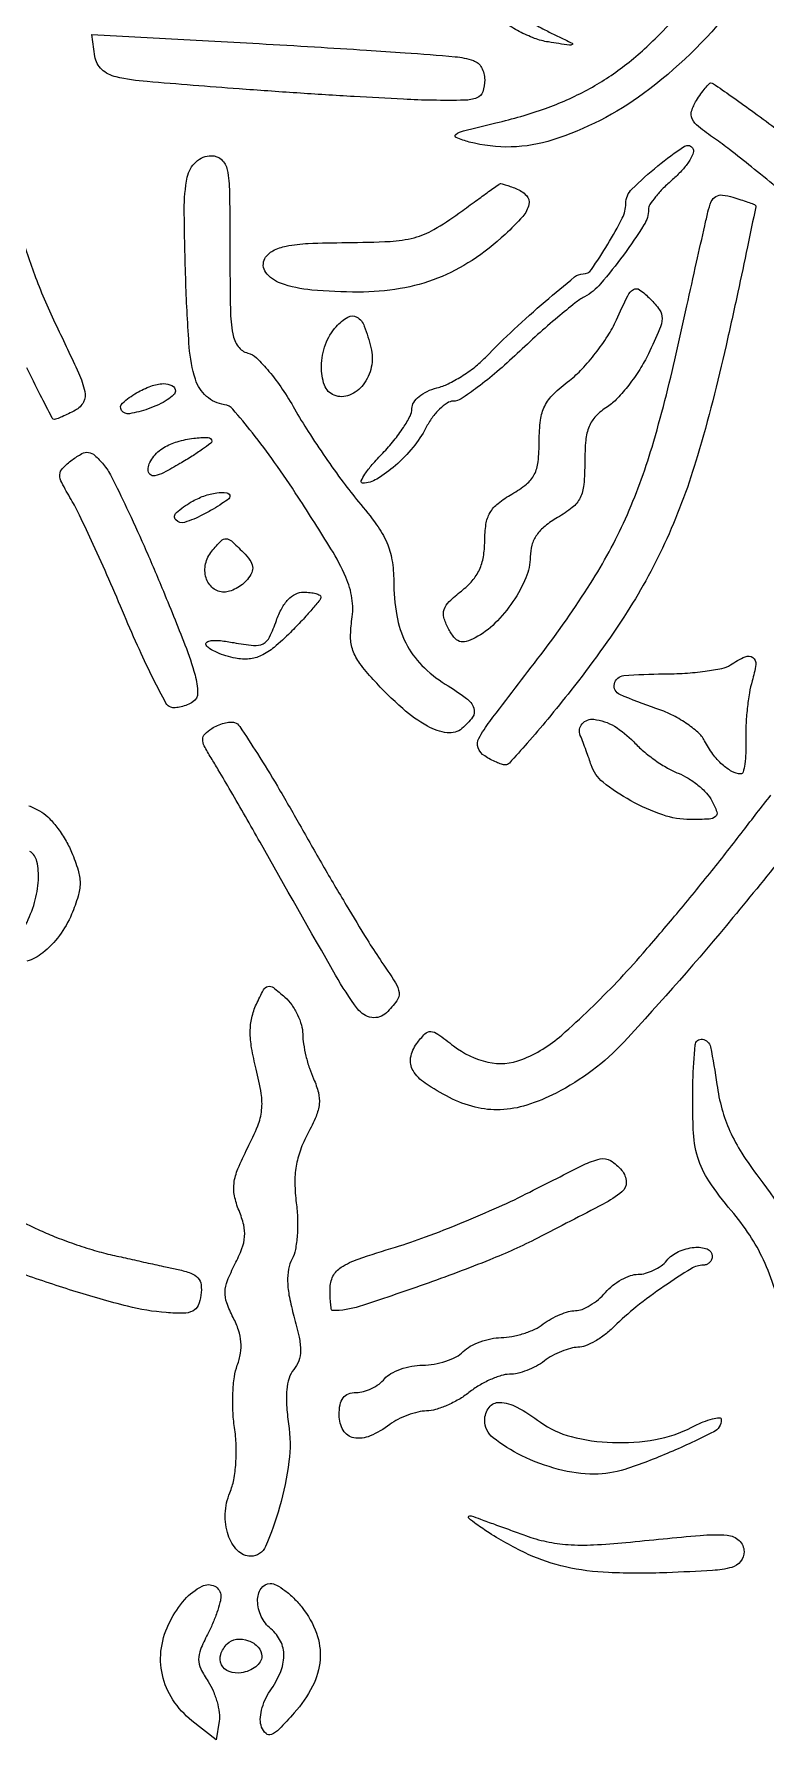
# Model space of a CAD drawing. Header units: millimetres. Extents: x 56222 to 3066687, y -650199 to -121287.
# Drawn here: x 137804.58 to 137806.74, y -183397.72 to -183392.68 of the extents above; entities that cross this region are included whole.
import ezdxf

# ---------------------------------------------------------------- set-up
doc = ezdxf.new("R2010")
doc.units = ezdxf.units.MM
doc.header["$MEASUREMENT"] = 0

msp = doc.modelspace()

# ---------------------------------------------------------------- linework, layer by layer
at = {"transparency": 33554630}
for points in [[(137806.6377, -183392.6019, -0.06629), (137806.3775, -183392.8536, -0.081516), (137806.1092, -183392.9912, -0.143965), (137805.8623, -183392.9974, -0.029781), (137805.8236, -183392.9845, -0.592703), (137805.8224, -183392.9747, -0.094675), (137805.8454, -183392.9641, -0.003321), (137805.9411, -183392.9409, 0.027542), (137806.0874, -183392.898, 0.038686), (137806.2117, -183392.8427, 0.040635), (137806.3213, -183392.7714, 0.035513), (137806.4234, -183392.6803, 0.037146), (137806.5786, -183392.4947, 0.021533)], [(137806.7681, -183393.1296, 0.004265), (137806.6965, -183393.071, 0.004266), (137806.6317, -183393.0197, 0.0139), (137806.5875, -183392.9874, -0.017171), (137806.5398, -183392.9519, -0.112781), (137806.5213, -183392.9288, -0.188005), (137806.5195, -183392.9058, -0.065903), (137806.5335, -183392.875, -0.01333), (137806.5468, -183392.855, -0.01929), (137806.5597, -183392.838, -0.015324), (137806.571, -183392.8251, -0.208127), (137806.5766, -183392.8226, -0.153042), (137806.5839, -183392.8249, -0.001137), (137806.6363, -183392.8615, -0.004124), (137806.6961, -183392.9042, -0.002617), (137806.7652, -183392.955, -0.007633)], [(137804.5358, -183393.2621, 0.026127), (137804.58, -183393.3979, 0.02009), (137804.6417, -183393.541, -0.004186), (137804.7071, -183393.6802, -0.052445), (137804.7257, -183393.7352, -0.177344), (137804.7215, -183393.7667, -0.15072), (137804.6978, -183393.7907, -0.008573), (137804.6776, -183393.8011, -0.011174), (137804.6587, -183393.8098, -0.008931), (137804.6427, -183393.8165, -0.09445), (137804.6358, -183393.8178, -0.280317), (137804.6294, -183393.8139, -0.001437), (137804.594, -183393.745, -0.005707), (137804.5543, -183393.665, -0.003516)], [(137806.9572, -183394.8969, -0.007957), (137806.6417, -183395.2911, -0.014456), (137806.3197, -183395.6585, -0.087831), (137806.1187, -183395.8103, -0.041302), (137806.0322, -183395.8458, -0.06639), (137805.9539, -183395.8596, -0.071779), (137805.8791, -183395.8519, -0.058086), (137805.8036, -183395.8234, -0.028649), (137805.7318, -183395.7809, -0.10886), (137805.696, -183395.7434, -0.181992), (137805.6889, -183395.7056, -0.114631), (137805.7068, -183395.6638, -0.034061), (137805.731, -183395.635, -0.219829), (137805.7483, -183395.6283, -0.140282), (137805.7692, -183395.6357, -0.011679), (137805.8158, -183395.6706, 0.111813), (137805.9168, -183395.7186, 0.149688), (137806.0175, -183395.711, 0.087747), (137806.1353, -183395.639, 0.02174), (137806.2989, -183395.4814, 0.0114), (137806.3759, -183395.3966, 0.004842), (137806.4754, -183395.2798, 0.004787), (137806.5792, -183395.1529, 0.006254), (137806.6716, -183395.0349, -0.004445), (137806.7537, -183394.9292, -0.007014)], [(137804.5598, -183394.9603, -0.02501), (137804.5921, -183394.9756, -0.073507), (137804.6163, -183394.9936, -0.031704), (137804.643, -183395.0238, -0.030514), (137804.6677, -183395.0602, -0.035346), (137804.6866, -183395.0976, -0.025078), (137804.7058, -183395.151, -0.074006), (137804.7116, -183395.1895, -0.074006), (137804.7058, -183395.2281, -0.025078), (137804.6866, -183395.2815, -0.061005), (137804.6506, -183395.3446, -0.064932), (137804.6012, -183395.3957, -0.092209), (137804.5547, -183395.4204, -0.342905)], [(137804.5508, -183395.3123, 0.049208), (137804.5771, -183395.2467, 0.056636), (137804.5884, -183395.1803, 0.067094), (137804.5841, -183395.1254, 0.203972), (137804.5629, -183395.0954, -0.131867)], [(137806.7652, -183396.39, 0.032127), (137806.7316, -183396.3033, 0.037699), (137806.6911, -183396.2306, 0.02902), (137806.6366, -183396.1578, -0.026915), (137806.5702, -183396.0699, -0.076592), (137806.5376, -183396.0007, -0.06335), (137806.5242, -183395.9177, -0.014344), (137806.5234, -183395.7746, -0.018356), (137806.5298, -183395.668, -0.427651), (137806.5513, -183395.6511, -0.316841), (137806.5752, -183395.6737, -0.016103), (137806.5941, -183395.7847, 0.032866), (137806.6089, -183395.857, 0.038917), (137806.6326, -183395.9226, 0.0357), (137806.6679, -183395.9881, 0.021603), (137806.7184, -183396.0604, -0.041196), (137806.8797, -183396.3117, -0.050081)], [(137804.5213, -183396.1827, -0.007016), (137804.5876, -183396.2136, 0.019049), (137804.6349, -183396.2343, 0.010586), (137804.6938, -183396.256, 0.010546), (137804.7545, -183396.2755, 0.016755), (137804.8073, -183396.2893, 0.000796), (137804.8583, -183396.3007, 0.000633), (137804.9134, -183396.3129, 0.000639), (137804.9645, -183396.3241, 0.001607), (137805.0017, -183396.3321, -0.036195), (137805.0392, -183396.3428, -0.123356), (137805.06, -183396.357, -0.15262), (137805.0693, -183396.3774, -0.065829), (137805.069, -183396.4076, -0.066848), (137805.0603, -183396.4384, -0.175011), (137805.0448, -183396.4548, -0.115797), (137805.0176, -183396.4615, -0.021994), (137804.9664, -183396.4596, -0.041963), (137804.8521, -183396.4408, -0.01435), (137804.6905, -183396.395, -0.009656), (137804.5327, -183396.342, -0.134483)]]:
    msp.add_lwpolyline(points, format="xyb", dxfattribs=at)
for points in [[(137806.1229, -183392.6841, -0.003351), (137806.1664, -183392.7053, -0.580366), (137806.1666, -183392.7095, -0.183634), (137806.1587, -183392.7112, -0.001581), (137806.096, -183392.7016, -0.050918), (137806.055, -183392.6908, -0.03188), (137806.0098, -183392.6705, -0.031806), (137805.9673, -183392.6444, -0.049047), (137805.9346, -183392.6162), (137805.8674, -183392.5457), (137805.9615, -183392.5987, 0.003826), (137806.0025, -183392.6214, 0.002899), (137806.0478, -183392.6457, 0.00293), (137806.0906, -183392.668, 0.006815)], [(137805.6724, -183392.7333, -0.004664), (137805.82, -183392.7451, -0.059532), (137805.8742, -183392.7566, -0.188907), (137805.8986, -183392.7772, -0.124801), (137805.9078, -183392.8132, -0.081187), (137805.9019, -183392.8487, -0.22173), (137805.8848, -183392.8667, -0.089857), (137805.8481, -183392.8739, -0.007952), (137805.7531, -183392.8739, -0.008687), (137805.6676, -183392.871, -0.001924), (137805.5214, -183392.863, -0.001999), (137805.3525, -183392.8524, -0.001926), (137805.1815, -183392.8403, -0.002185), (137804.9098, -183392.8188, -0.034535), (137804.8182, -183392.8048, -0.130166), (137804.7756, -183392.7826, -0.174589), (137804.7555, -183392.7444), (137804.7463, -183392.6797), (137805.0917, -183392.6981, -0.001003), (137805.2411, -183392.7064, -0.000765), (137805.4047, -183392.7161, -0.000773), (137805.558, -183392.7256, -0.001819)], [(137806.463, -183393.1086, 0.020151), (137806.4358, -183393.1339, 0.025288), (137806.4128, -183393.1597, 0.024842), (137806.3961, -183393.1826, 0.145862), (137806.3919, -183393.1967, -0.142364), (137806.3786, -183393.2425, -0.016494), (137806.3177, -183393.3318, -0.018996), (137806.2505, -183393.4167, -0.092831), (137806.2029, -183393.455, 0.044977), (137806.1749, -183393.4734, 0.007018), (137806.1236, -183393.5155, 0.007763), (137806.0643, -183393.5671, 0.006694), (137806.0037, -183393.6231, -0.012502), (137805.9438, -183393.6771, -0.016878), (137805.8869, -183393.7226, -0.013932), (137805.8379, -183393.757, -0.1474), (137805.8148, -183393.764, 0.146237), (137805.7965, -183393.7695, 0.048072), (137805.7744, -183393.7872, 0.043084), (137805.7524, -183393.8128, 0.037103), (137805.7338, -183393.8431, -0.053172), (137805.6959, -183393.9004, -0.041001), (137805.6436, -183393.9542, -0.041797), (137805.5892, -183393.9941, -0.138388), (137805.5468, -183394.0061, -0.538473), (137805.5428, -183393.9999, -0.047045), (137805.5536, -183393.98, -0.029858), (137805.5754, -183393.9515, -0.014335), (137805.6066, -183393.9174, 0.022113), (137805.6395, -183393.8803, 0.02565), (137805.6673, -183393.8422, 0.025951), (137805.6872, -183393.808, 0.119306), (137805.6926, -183393.7858, -0.145355), (137805.698, -183393.7677, -0.07576), (137805.7138, -183393.75, -0.063266), (137805.7376, -183393.7349, -0.048983), (137805.7665, -183393.7247, 0.05335), (137805.7999, -183393.7125, 0.02641), (137805.8393, -183393.6906, 0.025865), (137805.8781, -183393.6632, 0.034294), (137805.9102, -183393.6343, -0.012429), (137805.9947, -183393.5512, -0.011083), (137806.0865, -183393.4691, -0.00542), (137806.1731, -183393.3966, -0.173227), (137806.1987, -183393.3875, 0.247402), (137806.2231, -183393.3746, 0.013727), (137806.2714, -183393.2998, 0.018425), (137806.3143, -183393.2229, 0.116292), (137806.3249, -183393.1796, -0.19768), (137806.343, -183393.1368, -0.024671), (137806.4195, -183393.0681, -0.024566), (137806.4986, -183393.01, -0.485404), (137806.5235, -183393.0182, -0.193862), (137806.523, -183393.0335, -0.042971), (137806.5101, -183393.0568, -0.038632), (137806.4894, -183393.083, -0.028931)], [(137805.1546, -183393.3227, 0.004091), (137805.156, -183393.4932, 0.039709), (137805.1629, -183393.5651, 0.115334), (137805.1787, -183393.602, 0.171811), (137805.2075, -183393.6215, -0.130422), (137805.2332, -183393.636, -0.024884), (137805.27, -183393.6758, -0.025018), (137805.3093, -183393.7279, -0.020724), (137805.3459, -183393.7869, 0.013781), (137805.3862, -183393.8539, 0.008633), (137805.4368, -183393.9301, 0.008663), (137805.4893, -183394.0035, 0.015609), (137805.5351, -183394.0615, -0.018949), (137805.5882, -183394.1294, -0.052085), (137805.6184, -183394.1821, -0.063504), (137805.6337, -183394.2335, -0.040754), (137805.6388, -183394.2957, 0.043571), (137805.6477, -183394.3975, 0.072536), (137805.6746, -183394.479, 0.078384), (137805.7219, -183394.5452, 0.060201), (137805.7913, -183394.6007, -0.020057), (137805.8538, -183394.6428, -0.145589), (137805.8754, -183394.6714, -0.249509), (137805.8718, -183394.6986, -0.064769), (137805.8406, -183394.7322, -0.210961), (137805.7969, -183394.7446, -0.091738), (137805.7384, -183394.7251, -0.05694), (137805.6654, -183394.6732, -0.022809), (137805.578, -183394.5871, -0.026604), (137805.5385, -183394.5395, -0.075683), (137805.5182, -183394.5015, -0.084283), (137805.5114, -183394.4617, -0.038674), (137805.5153, -183394.409, 0.075332), (137805.5154, -183394.3469, 0.066529), (137805.4975, -183394.2847, 0.034641), (137805.4532, -183394.2004, 0.005947), (137805.3564, -183394.0476, 0.009903), (137805.2868, -183393.9449, 0.014324), (137805.2209, -183393.8573, 0.009908), (137805.1632, -183393.7879, 0.179917), (137805.1384, -183393.7743, -0.146173), (137805.0854, -183393.7496, -0.135331), (137805.0526, -183393.6991, -0.058776), (137805.0344, -183393.6038, -0.009345), (137805.0243, -183393.4136, -0.006108), (137805.0196, -183393.1978, -0.052179), (137805.0287, -183393.1016, -0.156976), (137805.0544, -183393.0558, -0.189529), (137805.1, -183393.0378, -0.189264), (137805.13, -183393.0496, -0.159619), (137805.1466, -183393.0796, -0.043896), (137805.1534, -183393.146, -0.003496)], [(137805.9997, -183393.1348, -0.109534), (137806.0311, -183393.1556, -0.254171), (137806.0384, -183393.182, -0.125584), (137806.02, -183393.2177, -0.023703), (137805.9683, -183393.2705, -0.041271), (137805.8705, -183393.3474, -0.052295), (137805.7685, -183393.4003, -0.052331), (137805.6578, -183393.431, -0.041413), (137805.534, -183393.4413, -0.021685), (137805.3964, -183393.4353, -0.06471), (137805.3045, -183393.4151, -0.146437), (137805.2608, -183393.3829, -0.296829), (137805.2581, -183393.342, -0.144816), (137805.2817, -183393.319, -0.073136), (137805.3212, -183393.3051, -0.038381), (137805.386, -183393.2975, -0.008218), (137805.4992, -183393.2948, 0.010319), (137805.6282, -183393.2913, 0.051827), (137805.6995, -183393.2804, 0.068141), (137805.7577, -183393.2563, 0.025861), (137805.8314, -183393.2081, -0.000586), (137805.8765, -183393.1753, -0.000929), (137805.9152, -183393.1473, -0.000192), (137805.9492, -183393.1227, -0.043654), (137805.9526, -183393.1207, -0.180887), (137805.9559, -183393.1204, -0.006421), (137805.9683, -183393.1239, -0.011142), (137805.9831, -183393.1287, -0.00749)], [(137806.7072, -183393.1839, -0.279031), (137806.709, -183393.1889, -0.000293), (137806.6845, -183393.3079, -0.002551), (137806.6561, -183393.4415, -0.001549), (137806.6213, -183393.5992, -0.016327), (137806.5369, -183393.9253, -0.0342), (137806.4461, -183394.1709, -0.037507), (137806.3286, -183394.3873, -0.024156), (137806.1626, -183394.6195, -0.005333), (137806.0943, -183394.7039, -0.008323), (137806.0336, -183394.775, -0.003407), (137805.9807, -183394.8341, -0.216793), (137805.9682, -183394.8395, -0.076576), (137805.9578, -183394.8377, -0.020459), (137805.9422, -183394.8316, -0.020241), (137805.9247, -183394.8232, -0.019642), (137805.9078, -183394.8133, -0.163441), (137805.8882, -183394.7891, -0.218544), (137805.8903, -183394.7613, -0.036025), (137805.9229, -183394.7113, -0.001095), (137806.0734, -183394.514, 0.022018), (137806.2203, -183394.3036, 0.035799), (137806.3237, -183394.1119, 0.03379), (137806.4024, -183393.8996, 0.017207), (137806.4737, -183393.6239, -0.000152), (137806.5052, -183393.4824, -0.000198), (137806.534, -183393.3532, -0.000145), (137806.5583, -183393.2449, -0.001867), (137806.5676, -183393.2044, -0.043961), (137806.5776, -183393.1736, -0.159678), (137806.591, -183393.1584, -0.163028), (137806.6106, -183393.1542, -0.046334), (137806.6416, -183393.1607, -0.004373), (137806.6649, -183393.168, -0.006174), (137806.6855, -183393.175, -0.003738), (137806.7026, -183393.1813, -0.082693)], [(137806.3917, -183393.6236, -0.028416), (137806.3659, -183393.67, -0.023798), (137806.3336, -183393.7162, -0.024464), (137806.2998, -183393.7556, -0.058576), (137806.2704, -183393.7803, 0.055089), (137806.2365, -183393.8082, 0.095728), (137806.2166, -183393.8386, 0.074392), (137806.2065, -183393.8796, 0.022967), (137806.2036, -183393.9432, -0.022082), (137806.2006, -183394.0107, -0.091671), (137806.1898, -183394.0498, -0.110631), (137806.1668, -183394.0785, -0.039709), (137806.1231, -183394.1082, 0.039342), (137806.0861, -183394.1333, 0.072385), (137806.0614, -183394.1598, 0.082877), (137806.0473, -183394.1896, 0.068599), (137806.0424, -183394.2244, -0.099861), (137806.0298, -183394.2859, -0.048952), (137805.9914, -183394.3564, -0.048008), (137805.9381, -183394.4207, -0.072958), (137805.8799, -183394.4638, -0.052434), (137805.8531, -183394.4748, -0.157096), (137805.8335, -183394.4742, -0.143932), (137805.8169, -183394.4622, -0.041565), (137805.7996, -183394.4353, -0.056677), (137805.787, -183394.4037, -0.153113), (137805.7879, -183394.3799, -0.115344), (137805.8029, -183394.3567, -0.025538), (137805.8388, -183394.3254, 0.046753), (137805.871, -183394.2948, 0.070231), (137805.8922, -183394.2623, 0.068135), (137805.9039, -183394.2245, 0.041228), (137805.9078, -183394.1777, -0.037755), (137805.9115, -183394.128, -0.093597), (137805.9236, -183394.0936, -0.094125), (137805.9473, -183394.0662, -0.038473), (137805.9883, -183394.0385, 0.039247), (137806.0312, -183394.0093, 0.105804), (137806.0544, -183393.981, 0.092764), (137806.0657, -183393.9433, 0.025851), (137806.069, -183393.8815, -0.03054), (137806.0728, -183393.8198, -0.084728), (137806.0853, -183393.7783, -0.08441), (137806.1109, -183393.7432, -0.030157), (137806.158, -183393.7026, 0.041262), (137806.1957, -183393.6686, 0.02358), (137806.2355, -183393.622, 0.023425), (137806.2714, -183393.571, 0.03567), (137806.2971, -183393.5233, -0.007885), (137806.3305, -183393.4522, -0.140525), (137806.3473, -183393.4337, -0.305951), (137806.3655, -183393.4343, -0.038757), (137806.3969, -183393.4612, -0.042454), (137806.4246, -183393.494, -0.16328), (137806.4321, -183393.5192, -0.095358), (137806.4249, -183393.5514, -0.009517)], [(137805.5716, -183393.6055, -0.112314), (137805.5726, -183393.6631, -0.112928), (137805.5486, -183393.7154, -0.134215), (137805.5081, -183393.7462, -0.189279), (137805.4632, -183393.7465, -0.218373), (137805.434, -183393.7168, -0.093168), (137805.425, -183393.6604, -0.079909), (137805.4372, -183393.596, -0.097659), (137805.4687, -183393.5436, -0.073056), (137805.5031, -183393.5152, -0.278132), (137805.5298, -183393.5152, -0.169415), (137805.5519, -183393.5418, -0.029012)], [(137804.9933, -183393.7345, -0.214187), (137804.9883, -183393.7456, -0.037743), (137804.9696, -183393.7599, -0.035037), (137804.9435, -183393.7743, -0.025101), (137804.9126, -183393.7869, -0.03995), (137804.858, -183393.8011, -0.290708), (137804.8342, -183393.7913, -0.384375), (137804.8368, -183393.7696, -0.047635), (137804.8789, -183393.7393, -0.043642), (137804.9209, -183393.7195, -0.077936), (137804.9582, -183393.712, -0.134536), (137804.9833, -183393.7178, -0.276141)], [(137804.9535, -183394.3155, -0.004493), (137805.0218, -183394.4847, -0.027534), (137805.0514, -183394.5741, -0.059094), (137805.0592, -183394.6268, -0.264803), (137805.0451, -183394.6534, -0.042418), (137805.0284, -183394.662, -0.039284), (137805.0101, -183394.668, -0.041682), (137804.9929, -183394.6707, -0.09466), (137804.9799, -183394.6691, -0.195795), (137804.9656, -183394.6573, -0.005629), (137804.9285, -183394.5858, -0.010599), (137804.8869, -183394.4988, -0.007004), (137804.8425, -183394.3973, 0.003949), (137804.7968, -183394.2907, 0.004333), (137804.7507, -183394.1881, 0.004053), (137804.7099, -183394.101, 0.021691), (137804.6852, -183394.0547, -0.013201), (137804.6575, -183394.0048, -0.12701), (137804.652, -183393.9814, -0.189821), (137804.6599, -183393.9626, -0.03683), (137804.6881, -183393.9378, -0.03587), (137804.7171, -183393.919, -0.163139), (137804.7366, -183393.9154, -0.152797), (137804.7551, -183393.9242, -0.030327), (137804.7807, -183393.951, -0.059167), (137804.8038, -183393.9861, -0.005547), (137804.8492, -183394.0791, -0.007056), (137804.9007, -183394.1917, -0.005491)], [(137805.1008, -183393.8824, -0.236866), (137805.0978, -183393.8885, -0.00666), (137805.0732, -183393.9063, -0.012251), (137805.0428, -183393.9267, -0.007949), (137805.0067, -183393.9487, -0.012064), (137804.9587, -183393.9755, -0.075542), (137804.9323, -183393.9847, -0.245081), (137804.9186, -183393.9805, -0.20079), (137804.9126, -183393.9662, -0.102176), (137804.916, -183393.9496, -0.053977), (137804.9264, -183393.9312, -0.050472), (137804.9416, -183393.914, -0.054724), (137804.9596, -183393.9007, -0.060631), (137804.999, -183393.8837, -0.039168), (137805.0476, -183393.8735, -0.037796), (137805.09, -183393.8713, -0.407634)], [(137805.1546, -183394.0457, -0.235913), (137805.1512, -183394.0525, -0.012546), (137805.1309, -183394.067, -0.01751), (137805.1049, -183394.0833, -0.011657), (137805.074, -183394.1002, -0.041737), (137805.0205, -183394.1224, -0.298235), (137804.9949, -183394.1153, -0.415486), (137804.9963, -183394.0936, -0.047559), (137805.0403, -183394.062, -0.044808), (137805.0778, -183394.0445, -0.051726), (137805.116, -183394.0349, -0.068904), (137805.1451, -183394.0348, -0.375603)], [(137805.194, -183394.2107, -0.038752), (137805.2138, -183394.2338, -0.121064), (137805.2215, -183394.2527, -0.145561), (137805.219, -183394.2708, -0.06587), (137805.2061, -183394.2914, -0.052546), (137805.1914, -183394.3057, -0.042625), (137805.173, -183394.3178, -0.044208), (137805.1538, -183394.3261, -0.080415), (137805.1371, -183394.3288, -0.176566), (137805.1045, -183394.317, -0.147043), (137805.0842, -183394.286, -0.126812), (137805.0828, -183394.245, -0.119544), (137805.1011, -183394.2075, -0.018229), (137805.1286, -183394.1767, -0.213019), (137805.1432, -183394.1708, -0.177541), (137805.1588, -183394.1771, -0.01205)], [(137805.4236, -183394.3432, -0.173296), (137805.4204, -183394.3521, -0.006387), (137805.3971, -183394.3798, -0.010963), (137805.3679, -183394.4122, -0.007409), (137805.3334, -183394.4478, -0.022029), (137805.2851, -183394.492, -0.06388), (137805.247, -183394.5164, -0.086924), (137805.2112, -183394.5262, -0.071166), (137805.1716, -183394.5244, -0.027567), (137805.143, -183394.5173, -0.030521), (137805.1165, -183394.5073, -0.032005), (137805.0951, -183394.496, -0.117557), (137805.0844, -183394.4853, -0.397621), (137805.0861, -183394.4767, -0.131395), (137805.0995, -183394.4718, -0.050948), (137805.1267, -183394.4722, -0.017451), (137805.1658, -183394.4781, 0.021197), (137805.2245, -183394.4866, 0.145823), (137805.2528, -183394.4812, 0.162547), (137805.2719, -183394.4614, 0.028076), (137805.2921, -183394.4126, -0.039161), (137805.3079, -183394.3767, -0.068294), (137805.3269, -183394.3504, -0.086368), (137805.3487, -183394.3344, -0.115873), (137805.3724, -183394.3288, -0.026512), (137805.3921, -183394.3299, -0.041859), (137805.4086, -183394.3331, -0.051076), (137805.4202, -183394.3377, -0.280343)], [(137806.6985, -183394.5911, 0.030466), (137806.6903, -183394.6266, 0.014606), (137806.6838, -183394.673, 0.014422), (137806.6799, -183394.7219, 0.019962), (137806.6795, -183394.7659, -0.016287), (137806.6793, -183394.8046, -0.026956), (137806.6764, -183394.837, -0.025698), (137806.6716, -183394.8613, -0.350257), (137806.6649, -183394.8664, -0.121531), (137806.6386, -183394.8592, -0.058422), (137806.61, -183394.8387, -0.049628), (137806.5821, -183394.8075, -0.036837), (137806.5576, -183394.7683, 0.090441), (137806.538, -183394.7433, 0.034264), (137806.5028, -183394.7161, 0.032562), (137806.4595, -183394.6911, 0.034167), (137806.4141, -183394.6724, -0.021603), (137806.3071, -183394.6316, -0.359779), (137806.2911, -183394.6001, -0.328245), (137806.3191, -183394.5756, -0.020184), (137806.4367, -183394.5705, 0.01511), (137806.4997, -183394.5684, 0.017606), (137806.5594, -183394.5626, 0.016794), (137806.609, -183394.5542, 0.093543), (137806.634, -183394.544, -0.035439), (137806.6779, -183394.5198, -0.271949), (137806.7004, -183394.5221, -0.277726), (137806.7091, -183394.5427, -0.036495)], [(137805.3606, -183395.0163, 0.003063), (137805.4293, -183395.1367, 0.003161), (137805.4987, -183395.2548, 0.003053), (137805.5602, -183395.3565, 0.013511), (137805.5983, -183395.4151, -0.008761), (137805.6441, -183395.4841, -0.112788), (137805.6545, -183395.5131, -0.193199), (137805.648, -183395.5372, -0.035392), (137805.6172, -183395.5727, -0.241189), (137805.5739, -183395.5867, -0.195444), (137805.5317, -183395.561, -0.029769), (137805.4668, -183395.4615, -0.001083), (137805.2438, -183395.0685, 0.001386), (137805.2002, -183394.9919, 0.001496), (137805.1574, -183394.9175, 0.00141), (137805.1202, -183394.8539, 0.007201), (137805.099, -183394.8189, -0.019842), (137805.0788, -183394.7836, -0.126254), (137805.0741, -183394.7637, -0.190981), (137805.0806, -183394.7483, -0.057116), (137805.1008, -183394.7319, -0.039602), (137805.1183, -183394.7227, -0.037547), (137805.1372, -183394.7161, -0.039879), (137805.1549, -183394.713, -0.096439), (137805.1681, -183394.7142, -0.177347), (137805.1835, -183394.7256, -0.003779), (137805.2357, -183394.8062, -0.008245), (137805.2952, -183394.903, -0.005408)], [(137806.3482, -183394.7715, 0.030791), (137806.3768, -183394.7988, 0.021425), (137806.4121, -183394.8261, 0.021684), (137806.4484, -183394.8494, 0.041156), (137806.4797, -183394.8644, -0.046554), (137806.5088, -183394.8787, -0.03437), (137806.538, -183394.8994, -0.03507), (137806.5631, -183394.9231, -0.06317), (137806.5795, -183394.9462, -0.036933), (137806.5937, -183394.9782, -0.309854), (137806.5899, -183394.9927, -0.168027), (137806.5717, -183395, -0.011689), (137806.5157, -183395.0013, -0.083334), (137806.4343, -183394.9876, -0.042606), (137806.3394, -183394.9455, -0.041869), (137806.2575, -183394.891, -0.150388), (137806.2224, -183394.8399, 0.007896), (137806.2161, -183394.8211, 0.003998), (137806.2077, -183394.7976, 0.00397), (137806.1987, -183394.7734, 0.005907), (137806.1903, -183394.7525, -0.2834), (137806.196, -183394.718, -0.249201), (137806.2304, -183394.7047, -0.104681), (137806.2912, -183394.7255, -0.071616)], [(137805.3698, -183395.6362, 0.039511), (137805.3721, -183395.665, 0.019986), (137805.3792, -183395.7006, 0.019719), (137805.3896, -183395.7369, 0.027699), (137805.4019, -183395.7684, -0.0443), (137805.4162, -183395.8089, -0.089244), (137805.4186, -183395.8426, -0.074012), (137805.4092, -183395.8791, -0.023229), (137805.3847, -183395.93, 0.036372), (137805.3629, -183395.9788, 0.046242), (137805.3504, -183396.0265, 0.0444), (137805.3466, -183396.0772, 0.029906), (137805.3508, -183396.1351, -0.02657), (137805.3546, -183396.1825, -0.025449), (137805.3535, -183396.2307, -0.026327), (137805.3481, -183396.2731, -0.078011), (137805.3384, -183396.3007, 0.078489), (137805.3279, -183396.3311, 0.052389), (137805.3251, -183396.368, 0.04062), (137805.3303, -183396.4134, 0.019832), (137805.3437, -183396.4701, -0.015113), (137805.359, -183396.5318, -0.053933), (137805.3633, -183396.5721, -0.08465), (137805.3581, -183396.6021, -0.088216), (137805.3433, -183396.6281, 0.098658), (137805.3297, -183396.6532, 0.05096), (137805.3227, -183396.6883, 0.039934), (137805.322, -183396.7332, 0.021227), (137805.3279, -183396.7886, -0.069005), (137805.3291, -183396.9002, -0.037641), (137805.3016, -183397.0345, -0.033054), (137805.2598, -183397.1515, -0.298796), (137805.2165, -183397.1799, -0.205215), (137805.1771, -183397.163, -0.110991), (137805.1495, -183397.117, -0.090162), (137805.1408, -183397.0543, -0.08824), (137805.1545, -183396.9921, 0.052096), (137805.1658, -183396.9538, 0.028174), (137805.1721, -183396.905, 0.026737), (137805.1731, -183396.8517, 0.028028), (137805.1683, -183396.7995, -0.025779), (137805.1635, -183396.7497, -0.022041), (137805.1635, -183396.697, -0.022627), (137805.1678, -183396.649, -0.057049), (137805.1765, -183396.6151, 0.049833), (137805.1859, -183396.5799, 0.06263), (137805.1872, -183396.5463, 0.058858), (137805.18, -183396.5117, 0.03762), (137805.1642, -183396.4739, -0.032129), (137805.1453, -183396.4303, -0.094774), (137805.1403, -183396.3983, -0.086812), (137805.1473, -183396.365, -0.024218), (137805.1695, -183396.3164, 0.028525), (137805.1901, -183396.2704, 0.071874), (137805.1981, -183396.2347, 0.078388), (137805.1953, -183396.2, 0.039011), (137805.1816, -183396.158, -0.046846), (137805.168, -183396.114, -0.085383), (137805.1667, -183396.0765, -0.06561), (137805.1782, -183396.0344, -0.018609), (137805.2068, -183395.9727, 0.022159), (137805.2367, -183395.9072, 0.068813), (137805.2484, -183395.8603, 0.067789), (137805.2471, -183395.8115, 0.021061), (137805.2322, -183395.7395, -0.018732), (137805.2188, -183395.6764, -0.043614), (137805.2147, -183395.6283, -0.054802), (137805.2193, -183395.5875, -0.051533), (137805.2327, -183395.5477, -0.015839), (137805.2537, -183395.5053, -0.211623), (137805.2671, -183395.4948, -0.230428), (137805.2831, -183395.4982, -0.018853), (137805.317, -183395.5266, -0.055409), (137805.3372, -183395.5495, -0.041176), (137805.3543, -183395.5785, -0.041998), (137805.366, -183395.6091, -0.070446)], [(137806.3129, -183396.0388, -0.161607), (137806.3264, -183396.0733, -0.240704), (137806.3134, -183396.1023, -0.048737), (137806.2579, -183396.1387, -0.002423), (137806.0642, -183396.2391, -0.023358), (137805.923, -183396.3033, -0.009935), (137805.7285, -183396.3765, -0.007002), (137805.537, -183396.4412, -0.078195), (137805.4578, -183396.4537, -0.368583), (137805.4549, -183396.4512, -0.011579), (137805.4526, -183396.4347, -0.017439), (137805.451, -183396.4138, -0.01055), (137805.4505, -183396.3891, -0.117465), (137805.4593, -183396.3522, -0.134745), (137805.4835, -183396.3254, -0.05971), (137805.5342, -183396.3011, -0.008472), (137805.6443, -183396.2656, 0.015317), (137805.7331, -183396.2356, 0.008236), (137805.8408, -183396.1935, 0.008194), (137805.9492, -183396.147, 0.012727), (137806.041, -183396.1029, -0.002594), (137806.2002, -183396.0226, -0.05779), (137806.2487, -183396.005, -0.199189), (137806.2799, -183396.0101, -0.080953)], [(137806.5802, -183396.2923, -0.094493), (137806.5782, -183396.3026, -0.09676), (137806.5726, -183396.3113, -0.098939), (137806.5643, -183396.3172, -0.103777), (137806.5545, -183396.3192, 0.138982), (137806.5179, -183396.3296, 0.012661), (137806.4379, -183396.3817, 0.017509), (137806.3556, -183396.4428, 0.028548), (137806.2908, -183396.5008, -0.034272), (137806.2643, -183396.524, -0.032735), (137806.2344, -183396.5438, -0.034467), (137806.2057, -183396.5576, -0.091077), (137806.1834, -183396.5621, 0.062288), (137806.1617, -183396.5653, 0.029757), (137806.1349, -183396.5743, 0.02894), (137806.1076, -183396.5873, 0.036476), (137806.0842, -183396.6025, -0.040249), (137806.0604, -183396.6176, -0.030423), (137806.0323, -183396.6304, -0.031127), (137806.0042, -183396.6392, -0.060205), (137805.9808, -183396.642, 0.075876), (137805.9564, -183396.6457, 0.030006), (137805.9246, -183396.6578, 0.02885), (137805.8912, -183396.6752, 0.03207), (137805.8613, -183396.6958, -0.034599), (137805.8309, -183396.7164, -0.029218), (137805.7963, -183396.734, -0.030245), (137805.7627, -183396.7463, -0.068949), (137805.736, -183396.7504, 0.05423), (137805.7104, -183396.7536, 0.030624), (137805.6805, -183396.7626, 0.030224), (137805.6511, -183396.7756, 0.043152), (137805.6269, -183396.7908, -0.060531), (137805.5693, -183396.8243, -0.148389), (137805.5211, -183396.8296, -0.217067), (137805.4895, -183396.8075, -0.133858), (137805.4774, -183396.763, -0.045124), (137805.4802, -183396.7319, -0.116468), (137805.4892, -183396.7114, -0.145595), (137805.5049, -183396.6998, -0.087302), (137805.5279, -183396.6958, 0.067559), (137805.5497, -183396.6928, 0.044533), (137805.5734, -183396.6839, 0.044279), (137805.5954, -183396.6709, 0.063393), (137805.6119, -183396.6554, -0.091039), (137805.6304, -183396.6399, -0.042884), (137805.6588, -183396.6269, -0.040597), (137805.6919, -183396.6181, -0.045328), (137805.7247, -183396.6151, 0.044521), (137805.758, -183396.6121, 0.036821), (137805.7926, -183396.6032, 0.038261), (137805.8232, -183396.5902, 0.076962), (137805.8444, -183396.5747, -0.070506), (137805.865, -183396.5592, -0.038135), (137805.894, -183396.546, -0.037086), (137805.9262, -183396.5368, -0.047842), (137805.9567, -183396.5335, 0.045001), (137805.9881, -183396.5303, 0.03056), (137806.023, -183396.5213, 0.030841), (137806.0558, -183396.5084, 0.052618), (137806.081, -183396.4932, -0.034315), (137806.1041, -183396.4781, -0.029002), (137806.1304, -183396.4653, -0.030017), (137806.1558, -183396.4565, -0.068695), (137806.1759, -183396.4537, 0.095719), (137806.1955, -183396.4499, 0.040841), (137806.2196, -183396.4379, 0.038459), (137806.2438, -183396.4205, 0.041011), (137806.2646, -183396.3999, -0.048099), (137806.286, -183396.3793, -0.040855), (137806.3121, -183396.3619, -0.042738), (137806.3387, -183396.35, -0.084268), (137806.3614, -183396.3461, 0.067264), (137806.3833, -183396.3431, 0.044521), (137806.4071, -183396.3343, 0.044302), (137806.4291, -183396.3212, 0.063676), (137806.4457, -183396.3058, -0.112228), (137806.4803, -183396.2792, -0.083031), (137806.527, -183396.2665, -0.112299), (137806.5654, -183396.2713, -0.315687)], [(137806.0725, -183396.7832, 0.096902), (137806.1634, -183396.8264, 0.053993), (137806.2853, -183396.8438, 0.052752), (137806.4124, -183396.8348, 0.074721), (137806.5197, -183396.7986, -0.019192), (137806.5532, -183396.783, -0.036542), (137806.5814, -183396.7735, -0.051429), (137806.6012, -183396.7705, -0.427834), (137806.6071, -183396.7761, -0.283512), (137806.5846, -183396.8125, -0.015005), (137806.4555, -183396.8726, -0.022255), (137806.3216, -183396.9232, -0.080902), (137806.232, -183396.9372, -0.062826), (137806.1257, -183396.9232, -0.050039), (137806.0173, -183396.8827, -0.052688), (137805.9328, -183396.8295, -0.22969), (137805.9078, -183396.7778, -0.164067), (137805.9206, -183396.7398, -0.242902), (137805.9517, -183396.725, -0.117025), (137806.0031, -183396.7389, -0.034472)], [(137806.0288, -183397.1191, 0.036682), (137806.0899, -183397.1366, 0.034186), (137806.1544, -183397.1455, 0.028327), (137806.2297, -183397.1464, 0.014216), (137806.3247, -183397.1394, -0.002975), (137806.545, -183397.1183, -0.041726), (137806.6245, -183397.1178, -0.170395), (137806.66, -183397.1334, -0.207532), (137806.6743, -183397.1665, -0.168377), (137806.6642, -183397.1957, -0.160829), (137806.638, -183397.213, -0.052008), (137806.5816, -183397.2222, -0.005258), (137806.4457, -183397.2287, -0.019312), (137806.274, -183397.2284, -0.04511), (137806.1468, -183397.2117, -0.052508), (137806.0367, -183397.1745, -0.036046), (137805.9212, -183397.111, -0.009014), (137805.883, -183397.0852, -0.035898), (137805.861, -183397.0674, -0.420458), (137805.8609, -183397.0619, -0.292136), (137805.8674, -183397.0604, -0.001313), (137805.8952, -183397.0704, -0.000408), (137805.937, -183397.0856, -0.000408), (137805.9837, -183397.1025, -0.000449)], [(137805.1277, -183397.2979, -0.065829), (137805.1252, -183397.3172, -0.018094), (137805.1161, -183397.3466, -0.017957), (137805.1033, -183397.3795, -0.017866), (137805.0882, -183397.4114, 0.024315), (137805.0677, -183397.4561, 0.098639), (137805.0622, -183397.4854, 0.109215), (137805.0687, -183397.513, 0.033252), (137805.0899, -183397.5505, -0.042802), (137805.105, -183397.5786, -0.034293), (137805.1165, -183397.6111, -0.035416), (137805.123, -183397.6428, -0.070575), (137805.1227, -183397.6683), (137805.1143, -183397.7232), (137805.0424, -183397.6664, -0.080536), (137804.986, -183397.6048, -0.091114), (137804.9549, -183397.531, -0.091616), (137804.9521, -183397.4513, -0.082447), (137804.9775, -183397.3726, -0.059109), (137805.0211, -183397.3083, -0.099282), (137805.0725, -183397.2685, -0.236185), (137805.1097, -183397.2685, -0.283395)], [(137805.3679, -183397.3315, -0.079397), (137805.4103, -183397.4076, -0.106212), (137805.4211, -183397.4858, -0.10031), (137805.3989, -183397.5648, -0.064453), (137805.3448, -183397.6435, -0.010374), (137805.3001, -183397.6913, -0.097246), (137805.2771, -183397.7072, -0.296628), (137805.2613, -183397.7046, -0.114998), (137805.2483, -183397.6855, -0.100022), (137805.2445, -183397.6634, -0.050234), (137805.2482, -183397.6352, -0.046712), (137805.2581, -183397.6055, -0.048703), (137805.2733, -183397.5786, 0.05229), (137805.3037, -183397.5238, 0.097551), (137805.3141, -183397.4743, 0.118894), (137805.3043, -183397.4313, 0.104829), (137805.2757, -183397.3951, -0.110649), (137805.2471, -183397.3581, -0.106084), (137805.2365, -183397.3119, -0.14654), (137805.2469, -183397.2753, -0.256219), (137805.2737, -183397.2606, -0.125561), (137805.2922, -183397.2653, -0.036434), (137805.3172, -183397.2814, -0.034137), (137805.3437, -183397.3043, -0.03063)], [(137805.2488, -183397.4761, -0.140839), (137805.2442, -183397.4921, -0.083895), (137805.231, -183397.5069, -0.072178), (137805.2114, -183397.5184, -0.061838), (137805.1883, -183397.5247, -0.120877), (137805.1521, -183397.5211, -0.197095), (137805.1295, -183397.5009, -0.194364), (137805.1274, -183397.4703, -0.117996), (137805.1466, -183397.439, -0.169878), (137805.1744, -183397.4256, -0.115797), (137805.2094, -183397.4298, -0.119888), (137805.2381, -183397.4489, -0.188356)]]:
    msp.add_lwpolyline(points, format="xyb", close=True, dxfattribs=at)

doc.saveas('drawing.dxf')
